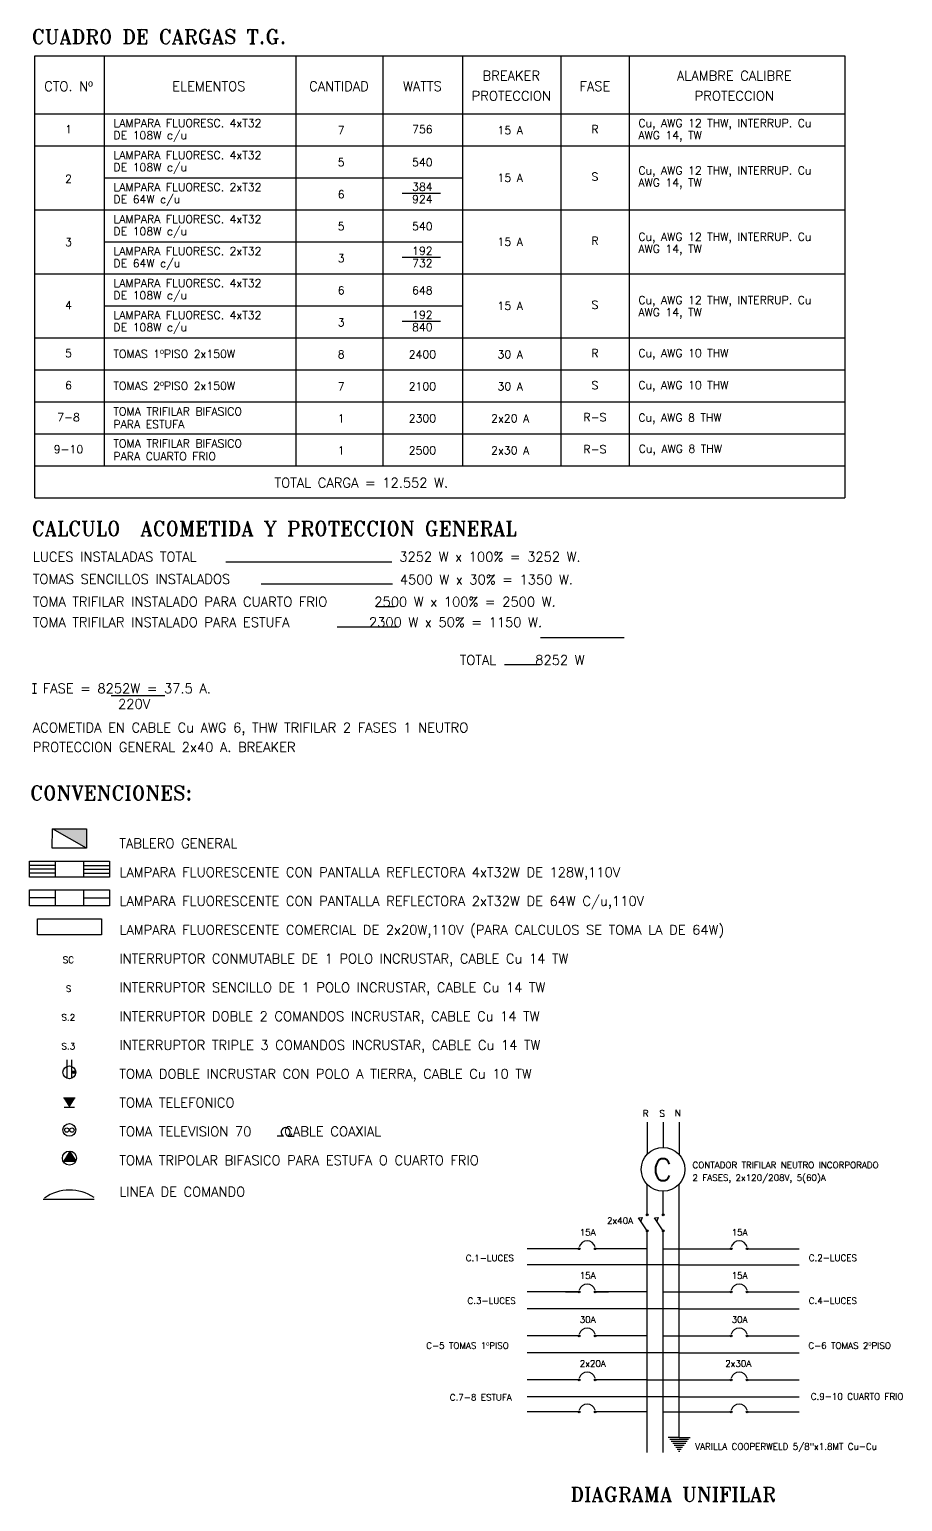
# Model space of a CAD drawing. Extents: x -54.8 to -23.8, y -46.1 to -27.7.
# Drawn here: x -34.68 to -23.76, y -46.1 to -27.7 of the extents above; entities that cross this region are included whole.
import ezdxf
from ezdxf.enums import TextEntityAlignment as Align

# ---------------------------------------------------------------- set-up
doc = ezdxf.new("R2010")
doc.units = 0
doc.header["$MEASUREMENT"] = 0
for name, color, linetype in [('CARGAS-DIAGRAMA-CONVENC', 2, 'CONTINUOUS'), ('ELEMENTOS-ELEC', 2, 'CONTINUOUS'), ('TITULOS', 3, 'CONTINUOUS'), ('TUBERIA', 30, 'CONTINUOUS')]:
    doc.layers.add(name, color=color, linetype=linetype)
doc.styles.add('ROMANS', font='romans.shx', dxfattribs={"height": 0.08})
doc.styles.add('ROMANT', font='romant.shx', dxfattribs={"height": 0.15})

msp = doc.modelspace()

# ---------------------------------------------------------------- hatches: boundary and pattern name
at = {"layer": 'CARGAS-DIAGRAMA-CONVENC'}
for points in [[(-26.943, -42.52, 1), (-26.965, -42.52, 1)], [(-26.743, -42.52, 1), (-26.765, -42.52, 1)], [(-26.943, -42.72, 1), (-26.965, -42.72, 1)], [(-26.743, -42.72, 1), (-26.765, -42.72, 1)], [(-27.793, -42.944, 1), (-27.815, -42.944, 1)], [(-27.593, -42.944, 1), (-27.615, -42.944, 1)], [(-25.893, -42.944, 1), (-25.915, -42.944, 1)], [(-25.693, -42.944, 1), (-25.715, -42.944, 1)], [(-27.793, -43.484, 1), (-27.815, -43.484, 1)], [(-27.593, -43.484, 1), (-27.615, -43.484, 1)], [(-25.893, -43.484, 1), (-25.915, -43.484, 1)], [(-25.693, -43.484, 1), (-25.715, -43.484, 1)], [(-27.793, -44.034, 1), (-27.815, -44.034, 1)], [(-27.593, -44.034, 1), (-27.615, -44.034, 1)], [(-25.893, -44.034, 1), (-25.915, -44.034, 1)], [(-25.693, -44.034, 1), (-25.715, -44.034, 1)], [(-27.793, -44.584, 1), (-27.815, -44.584, 1)], [(-27.593, -44.584, 1), (-27.615, -44.584, 1)], [(-25.893, -44.584, 1), (-25.915, -44.584, 1)], [(-25.693, -44.584, 1), (-25.715, -44.584, 1)], [(-27.793, -44.984, 1), (-27.815, -44.984, 1)], [(-27.593, -44.984, 1), (-27.615, -44.984, 1)], [(-25.893, -44.984, 1), (-25.915, -44.984, 1)], [(-25.693, -44.984, 1), (-25.715, -44.984, 1)]]:
    msp.add_hatch(color=256, dxfattribs=at).paths.add_polyline_path(points)
at = {"layer": 'ELEMENTOS-ELEC'}
for points in [[(-34.394, -37.696), (-33.967, -37.939), (-33.967, -37.697)], [(-34.109, -40.738, 1.000001), (-34.144, -40.738, 1.000001)], [(-34.181, -41.179), (-34.109, -41.064), (-34.253, -41.064)], [(-34.26, -41.85), (-34.181, -41.723), (-34.102, -41.851)]]:
    msp.add_hatch(color=256, dxfattribs=at).paths.add_polyline_path(points)

# ---------------------------------------------------------------- linework, layer by layer
at = {"layer": 'CARGAS-DIAGRAMA-CONVENC', "color": 4}
for p, q in [((-34.615, -33.557), (-34.615, -28.034)), ((-34.615, -28.034), (-30.262, -28.034)), ((-30.262, -28.034), (-24.481, -28.034)), ((-24.481, -28.034), (-24.481, -32.357)), ((-34.615, -33.557), (-24.481, -33.557)), ((-26.954, -41.364), (-26.954, -41.764)), ((-26.754, -41.364), (-26.754, -41.679)), ((-26.954, -42.52), (-26.954, -42.139)), ((-26.754, -42.52), (-26.754, -42.224)), ((-33.871, -42.328), (-34.507, -42.328)), ((-26.954, -45.492), (-26.954, -42.72)), ((-26.754, -45.492), (-26.754, -42.72)), ((-27.804, -42.944), (-28.454, -42.944)), ((-26.954, -42.944), (-27.604, -42.944)), ((-26.754, -42.944), (-25.904, -42.944)), ((-25.704, -42.944), (-25.054, -42.944)), ((-27.804, -43.484), (-28.454, -43.484)), ((-27.615, -43.484), (-27.439, -43.484)), ((-26.954, -43.484), (-27.604, -43.484)), ((-26.754, -43.484), (-25.904, -43.484)), ((-25.704, -43.484), (-25.054, -43.484)), ((-27.804, -44.034), (-28.454, -44.034)), ((-26.954, -44.034), (-27.604, -44.034)), ((-26.754, -44.034), (-25.904, -44.034)), ((-25.704, -44.034), (-25.054, -44.034)), ((-27.804, -44.584), (-28.454, -44.584)), ((-26.954, -44.584), (-27.604, -44.584)), ((-26.954, -44.584), (-25.904, -44.584)), ((-25.704, -44.584), (-25.054, -44.584)), ((-27.804, -44.984), (-28.454, -44.984)), ((-26.954, -44.984), (-27.604, -44.984)), ((-26.754, -44.984), (-25.904, -44.984)), ((-25.704, -44.984), (-25.054, -44.984))]:
    msp.add_line(p, q, dxfattribs=at)
at = {"layer": 'CARGAS-DIAGRAMA-CONVENC'}
for p, q in [((-33.746, -28.034), (-33.746, -33.157)), ((-31.349, -28.034), (-31.349, -33.157)), ((-30.262, -28.034), (-30.262, -33.157)), ((-29.262, -33.157), (-29.262, -28.034)), ((-28.031, -33.157), (-28.031, -28.034)), ((-27.181, -28.034), (-27.181, -33.157)), ((-34.615, -28.757), (-30.262, -28.757)), ((-30.262, -28.757), (-24.481, -28.757)), ((-34.615, -29.157), (-30.262, -29.157)), ((-30.262, -29.157), (-24.481, -29.157)), ((-33.746, -29.557), (-29.262, -29.557)), ((-30.02, -29.749), (-29.54, -29.749)), ((-34.615, -29.957), (-30.262, -29.957)), ((-30.262, -29.957), (-24.481, -29.957)), ((-33.746, -30.357), (-29.262, -30.357)), ((-30.02, -30.549), (-29.54, -30.549)), ((-34.615, -30.757), (-30.262, -30.757)), ((-30.262, -30.757), (-24.481, -30.757)), ((-33.746, -31.157), (-29.262, -31.157)), ((-30.02, -31.349), (-29.54, -31.349)), ((-34.615, -31.557), (-30.262, -31.557)), ((-30.262, -31.557), (-24.481, -31.557)), ((-34.615, -31.957), (-30.262, -31.957)), ((-30.262, -31.957), (-24.481, -31.957)), ((-34.615, -32.357), (-30.262, -32.357)), ((-30.262, -32.357), (-24.481, -32.357)), ((-24.481, -32.357), (-24.481, -33.557)), ((-34.615, -32.757), (-24.481, -32.757)), ((-34.615, -33.157), (-24.481, -33.157)), ((-28.287, -35.305), (-27.241, -35.305)), ((-34.643, -35.88), (-34.594, -35.88)), ((-34.643, -36.001), (-34.591, -36.001)), ((-33.658, -36.028), (-32.989, -36.028)), ((-26.554, -41.364), (-26.554, -41.769)), ((-31.504, -41.538), (-31.584, -41.538)), ((-31.451, -41.538), (-31.371, -41.538)), ((-26.554, -45.302), (-26.554, -42.135)), ((-27.065, -42.558), (-27.019, -42.555)), ((-26.954, -42.72), (-27.065, -42.558)), ((-27.019, -42.555), (-27.036, -42.601)), ((-26.865, -42.558), (-26.819, -42.555)), ((-26.754, -42.72), (-26.865, -42.558)), ((-26.819, -42.555), (-26.836, -42.601)), ((-26.554, -43.144), (-28.454, -43.144)), ((-26.554, -43.144), (-25.054, -43.144)), ((-27.976, -43.484), (-27.793, -43.484)), ((-26.554, -43.694), (-28.454, -43.694)), ((-26.554, -43.694), (-25.054, -43.694)), ((-26.554, -44.244), (-28.454, -44.244)), ((-26.554, -44.244), (-25.054, -44.244)), ((-26.554, -44.794), (-28.454, -44.794)), ((-26.554, -44.794), (-25.054, -44.794)), ((-26.554, -45.302), (-26.691, -45.302)), ((-26.436, -45.327), (-26.672, -45.327)), ((-26.455, -45.352), (-26.654, -45.352)), ((-26.473, -45.377), (-26.635, -45.377)), ((-26.492, -45.402), (-26.616, -45.402)), ((-26.511, -45.427), (-26.598, -45.427)), ((-26.554, -45.302), (-26.418, -45.302)), ((-26.529, -45.452), (-26.579, -45.452)), ((-26.548, -45.477), (-26.561, -45.477))]:
    msp.add_line(p, q, dxfattribs=at)
at = {"layer": 'CARGAS-DIAGRAMA-CONVENC', "color": 6}
for p, q in [((-32.226, -34.359), (-30.148, -34.359)), ((-31.781, -34.632), (-30.141, -34.632)), ((-30.346, -34.918), (-30.113, -34.918)), ((-30.831, -35.171), (-30.065, -35.171)), ((-28.74, -35.643), (-28.289, -35.643))]:
    msp.add_line(p, q, dxfattribs=at)
at = {"layer": 'CARGAS-DIAGRAMA-CONVENC'}
for centre, radius in [((-26.756, -41.952), 0.273), ((-26.954, -42.52), 0.0111), ((-26.754, -42.52), 0.0111), ((-26.954, -42.72), 0.0111), ((-26.754, -42.72), 0.0111), ((-27.804, -42.944), 0.0111), ((-27.604, -42.944), 0.0111), ((-25.904, -42.944), 0.0111), ((-25.704, -42.944), 0.0111), ((-27.804, -43.484), 0.0111), ((-27.604, -43.484), 0.0111), ((-25.904, -43.484), 0.0111), ((-25.704, -43.484), 0.0111), ((-27.804, -44.034), 0.0111), ((-27.604, -44.034), 0.0111), ((-25.904, -44.034), 0.0111), ((-25.704, -44.034), 0.0111), ((-27.804, -44.584), 0.0111), ((-27.604, -44.584), 0.0111), ((-25.904, -44.584), 0.0111), ((-25.704, -44.584), 0.0111), ((-27.804, -44.984), 0.0111), ((-27.604, -44.984), 0.0111), ((-25.904, -44.984), 0.0111), ((-25.704, -44.984), 0.0111)]:
    msp.add_circle(centre, radius, dxfattribs=at)
for centre, radius, start, end in [((-31.477, -41.487), 0.0571, 297.3656, 242.6344), ((-27.705, -42.947), 0.102, 15.2575, 164.7425), ((-25.804, -42.947), 0.102, 15.2575, 164.7425), ((-27.705, -43.487), 0.102, 15.2575, 164.7425), ((-25.804, -43.487), 0.102, 15.2575, 164.7425), ((-27.705, -44.037), 0.102, 15.2575, 164.7425), ((-25.804, -44.037), 0.102, 15.2575, 164.7425), ((-27.705, -44.587), 0.102, 15.2575, 164.7425), ((-25.804, -44.587), 0.102, 15.2575, 164.7425), ((-27.705, -44.987), 0.102, 15.2575, 164.7425), ((-25.804, -44.987), 0.102, 15.2575, 164.7425)]:
    msp.add_arc(centre, radius, start, end, dxfattribs=at)
at = {"layer": 'CARGAS-DIAGRAMA-CONVENC', "color": 6}
msp.add_arc((-34.178, -42.755), 0.544, 55.8019, 125.1789, dxfattribs=at)
at = {"layer": 'ELEMENTOS-ELEC'}
for p, q in [((-33.967, -37.939), (-34.394, -37.696)), ((-34.359, -38.152), (-34.681, -38.152)), ((-34.359, -38.199), (-34.681, -38.199)), ((-34.359, -38.248), (-34.681, -38.248)), ((-34.359, -38.099), (-34.359, -38.299)), ((-34.003, -38.099), (-34.003, -38.299)), ((-34.003, -38.152), (-33.681, -38.152)), ((-34.003, -38.199), (-33.681, -38.199)), ((-34.003, -38.248), (-33.681, -38.248)), ((-34.359, -38.559), (-34.681, -38.559)), ((-34.359, -38.459), (-34.359, -38.659)), ((-34.003, -38.459), (-34.003, -38.659)), ((-34.003, -38.559), (-33.681, -38.559)), ((-34.21, -40.814), (-34.21, -40.584)), ((-34.151, -40.814), (-34.151, -40.584)), ((-34.109, -41.064), (-34.253, -41.064)), ((-34.181, -41.723), (-34.102, -41.851)), ((-34.26, -41.85), (-34.102, -41.851))]:
    msp.add_line(p, q, dxfattribs=at)
for points in [[(-33.967, -37.939), (-34.395, -37.938), (-34.394, -37.696), (-33.967, -37.697)], [(-34.681, -38.099), (-33.681, -38.099), (-33.681, -38.299), (-34.681, -38.299)], [(-34.681, -38.459), (-33.681, -38.459), (-33.681, -38.659), (-34.681, -38.659)], [(-34.581, -38.819), (-33.781, -38.819), (-33.781, -39.019), (-34.581, -39.019)]]:
    msp.add_lwpolyline(points, close=True, dxfattribs=at)
for centre, radius in [((-34.181, -40.739), 0.08), ((-34.126, -40.738), 0.0176), ((-34.181, -41.459), 0.08), ((-34.213, -41.461), 0.0268), ((-34.149, -41.461), 0.0268), ((-34.181, -41.811), 0.088)]:
    msp.add_circle(centre, radius, dxfattribs=at)
at = {"layer": 'TUBERIA'}
msp.add_line((-34.115, -41.179), (-34.247, -41.179), dxfattribs=at)

# ---------------------------------------------------------------- texts
at = {"layer": 'CARGAS-DIAGRAMA-CONVENC', "style": 'ROMANS'}
for s, height, p in [('BREAKER', 0.12, (-28.654, -28.282)), ('ALAMBRE CALIBRE', 0.12, (-25.865, -28.282)), ('CTO. Nº', 0.12, (-34.192, -28.414)), ('ELEMENTOS', 0.12, (-32.437, -28.414)), ('CANTIDAD', 0.12, (-30.81, -28.414)), ('WATTS', 0.12, (-29.766, -28.414)), ('PROTECCION', 0.12, (-28.654, -28.534)), ('FASE', 0.12, (-27.608, -28.414)), ('PROTECCION', 0.12, (-25.865, -28.534)), ('1', 0.1, (-34.192, -28.951)), ('7', 0.1, (-30.781, -28.965)), ('756', 0.1, (-29.766, -28.951)), ('15 A', 0.1, (-28.668, -28.965)), ('R', 0.1, (-27.608, -28.951)), ('5', 0.1, (-30.781, -29.365)), ('540', 0.1, (-29.766, -29.365)), ('2', 0.1, (-34.192, -29.572)), ('384', 0.1, (-29.766, -29.671)), ('15 A', 0.1, (-28.668, -29.558)), ('S', 0.1, (-27.608, -29.544)), ('6', 0.1, (-30.781, -29.765)), ('924', 0.1, (-29.766, -29.825)), ('5', 0.1, (-30.781, -30.165)), ('540', 0.1, (-29.766, -30.165)), ('3', 0.1, (-34.192, -30.362)), ('15 A', 0.1, (-28.668, -30.358)), ('R', 0.1, (-27.608, -30.345)), ('3', 0.1, (-30.781, -30.565)), ('192', 0.1, (-29.766, -30.471)), ('732', 0.1, (-29.766, -30.625)), ('6', 0.1, (-30.781, -30.965)), ('648', 0.1, (-29.766, -30.965)), ('S', 0.1, (-27.608, -31.146)), ('4', 0.1, (-34.192, -31.152)), ('192', 0.1, (-29.766, -31.271)), ('15 A', 0.1, (-28.668, -31.159)), ('3', 0.1, (-30.781, -31.365)), ('840', 0.1, (-29.766, -31.425)), ('5', 0.1, (-34.192, -31.751)), ('8', 0.1, (-30.781, -31.765)), ('2400', 0.1, (-29.766, -31.765)), ('30 A', 0.1, (-28.668, -31.765)), ('R', 0.1, (-27.608, -31.751)), ('6', 0.1, (-34.192, -32.151)), ('7', 0.1, (-30.781, -32.165)), ('2100', 0.1, (-29.766, -32.165)), ('30 A', 0.1, (-28.668, -32.165)), ('S', 0.1, (-27.608, -32.151)), ('7-8', 0.1, (-34.192, -32.551)), ('1', 0.1, (-30.781, -32.565)), ('2300', 0.1, (-29.766, -32.565)), ('2x20 A', 0.1, (-28.668, -32.565)), ('R-S', 0.1, (-27.608, -32.551)), ('9-10', 0.1, (-34.192, -32.951)), ('1', 0.1, (-30.781, -32.965)), ('2500', 0.1, (-29.766, -32.965)), ('2x30 A', 0.1, (-28.668, -32.965)), ('R-S', 0.1, (-27.608, -32.951)), ('TOTAL CARGA = 12.552 W.', 0.12, (-30.53, -33.37)), ('C', 0.27, (-26.763, -41.957))]:
    msp.add_text(s, height=height, dxfattribs=at).set_placement(p, align=Align.MIDDLE)
for s, height, p in [('LAMPARA FLUORESC. 4xT32', 0.1, (-33.63, -28.925)), ('Cu, AWG 12 THW, INTERRUP. Cu', 0.1, (-27.065, -28.925)), ('DE 108W c/u', 0.1, (-33.63, -29.077)), ('AWG 14, TW', 0.1, (-27.065, -29.077)), ('LAMPARA FLUORESC. 4xT32', 0.1, (-33.63, -29.325)), ('DE 108W c/u', 0.1, (-33.63, -29.477)), ('Cu, AWG 12 THW, INTERRUP. Cu', 0.1, (-27.065, -29.517)), ('AWG 14, TW', 0.1, (-27.065, -29.668)), ('LAMPARA FLUORESC. 2xT32', 0.1, (-33.63, -29.725)), ('DE 64W c/u', 0.1, (-33.63, -29.877)), ('LAMPARA FLUORESC. 4xT32', 0.1, (-33.63, -30.125)), ('DE 108W c/u', 0.1, (-33.63, -30.277)), ('Cu, AWG 12 THW, INTERRUP. Cu', 0.1, (-27.065, -30.345)), ('LAMPARA FLUORESC. 2xT32', 0.1, (-33.63, -30.525)), ('AWG 14, TW', 0.1, (-27.065, -30.496)), ('DE 64W c/u', 0.1, (-33.63, -30.677)), ('LAMPARA FLUORESC. 4xT32', 0.1, (-33.63, -30.925)), ('DE 108W c/u', 0.1, (-33.63, -31.077)), ('Cu, AWG 12 THW, INTERRUP. Cu', 0.1, (-27.065, -31.137)), ('LAMPARA FLUORESC. 4xT32', 0.1, (-33.63, -31.325)), ('AWG 14, TW', 0.1, (-27.065, -31.289)), ('DE 108W c/u', 0.1, (-33.63, -31.477)), ('TOMAS 1ºPISO 2x150W', 0.1, (-33.63, -31.809)), ('Cu, AWG 10 THW', 0.1, (-27.065, -31.799)), ('TOMAS 2ºPISO 2x150W', 0.1, (-33.63, -32.209)), ('Cu, AWG 10 THW', 0.1, (-27.065, -32.199)), ('TOMA TRIFILAR BIFASICO', 0.1, (-33.63, -32.529)), ('Cu, AWG 8 THW', 0.1, (-27.065, -32.606)), ('PARA ESTUFA', 0.1, (-33.63, -32.689)), ('TOMA TRIFILAR BIFASICO', 0.1, (-33.63, -32.929)), ('Cu, AWG 8 THW', 0.1, (-27.06, -32.995)), ('PARA CUARTO FRIO', 0.1, (-33.63, -33.089)), ('LUCES INSTALADAS TOTAL     ', 0.12, (-34.638, -34.355)), ('3252 W x 100% = 3252 W.', 0.12, (-30.055, -34.355)), ('TOMAS SENCILLOS INSTALADOS', 0.12, (-34.638, -34.634)), ('4500 W x 30% = 1350 W.', 0.12, (-30.048, -34.64)), ('TOMA TRIFILAR INSTALADO PARA CUARTO FRIO   2500 W x 100% = 2500 W.', 0.12, (-34.638, -34.917)), ('TOMA TRIFILAR INSTALADO PARA ESTUFA        2300 W x 50% = 1150 W.', 0.12, (-34.638, -35.173)), ('TOTAL     8252 W', 0.12, (-29.299, -35.646)), ('I FASE = 8252W = 37.5 A.   ', 0.12, (-34.638, -36)), ('220V', 0.12, (-33.572, -36.194)), ('ACOMETIDA EN CABLE Cu AWG 6, THW TRIFILAR 2 FASES 1 NEUTRO', 0.12, (-34.638, -36.49)), ('PROTECCION GENERAL 2x40 A. BREAKER', 0.12, (-34.638, -36.734)), ('TABLERO GENERAL', 0.12, (-33.556, -37.937)), ('LAMPARA FLUORESCENTE CON PANTALLA REFLECTORA 4xT32W DE 128W,110V', 0.12, (-33.556, -38.298)), ('LAMPARA FLUORESCENTE CON PANTALLA REFLECTORA 2xT32W DE 64W C/u,110V', 0.12, (-33.556, -38.658)), ('LAMPARA FLUORESCENTE COMERCIAL DE 2x20W,110V (PARA CALCULOS SE TOMA LA DE 64W)', 0.12, (-33.556, -39.018)), ('INTERRUPTOR CONMUTABLE DE 1 POLO INCRUSTAR, CABLE Cu 14 TW', 0.12, (-33.556, -39.378)), ('INTERRUPTOR SENCILLO DE 1 POLO INCRUSTAR, CABLE Cu 14 TW', 0.12, (-33.556, -39.738)), ('INTERRUPTOR DOBLE 2 COMANDOS INCRUSTAR, CABLE Cu 14 TW', 0.12, (-33.556, -40.098)), ('INTERRUPTOR TRIPLE 3 COMANDOS INCRUSTAR, CABLE Cu 14 TW', 0.12, (-33.556, -40.458)), ('TOMA DOBLE INCRUSTAR CON POLO A TIERRA, CABLE Cu 10 TW', 0.12, (-33.556, -40.818)), ('TOMA TELEFONICO', 0.12, (-33.556, -41.178)), ('R', 0.08, (-27.009, -41.293)), ('S', 0.08, (-26.802, -41.293)), ('N', 0.08, (-26.609, -41.286)), ('TOMA TELEVISION 70   CABLE COAXIAL', 0.12, (-33.556, -41.538)), ('TOMA TRIPOLAR BIFASICO PARA ESTUFA O CUARTO FRIO', 0.12, (-33.556, -41.898)), ('CONTADOR TRIFILAR NEUTRO INCORPORADO', 0.08, (-26.388, -41.938)), ('2 FASES, 2x120/208V, 5(60)A', 0.08, (-26.388, -42.097)), ('LINEA DE COMANDO', 0.12, (-33.556, -42.291)), ('2x40A', 0.08, (-27.457, -42.633)), ('15A', 0.08, (-27.798, -42.779)), ('15A', 0.08, (-25.898, -42.779)), ('C.1-LUCES', 0.08, (-29.224, -43.1)), ('C.2-LUCES', 0.08, (-24.934, -43.098)), ('15A', 0.08, (-27.798, -43.319)), ('15A', 0.08, (-25.898, -43.319)), ('C.3-LUCES', 0.08, (-29.202, -43.634)), ('C.4-LUCES', 0.08, (-24.934, -43.634)), ('30A', 0.08, (-27.798, -43.869)), ('30A', 0.08, (-25.898, -43.869)), ('C-5 TOMAS 1ºPISO', 0.08, (-29.718, -44.195)), ('C-6 TOMAS 2ºPISO', 0.08, (-24.939, -44.195)), ('2x20A', 0.08, (-27.798, -44.419)), ('2x30A', 0.08, (-25.978, -44.419)), ('C.7-8 ESTUFA', 0.08, (-29.423, -44.842)), ('C.9-10 CUARTO FRIO', 0.08, (-24.909, -44.831)), ('VARILLA COOPERWELD 5/8"x1.8MT Cu-Cu', 0.08, (-26.355, -45.456))]:
    msp.add_text(s, height=height, dxfattribs=at).set_placement(p)
at = {"layer": 'ELEMENTOS-ELEC', "style": 'ROMANS'}
for s, p in [('SC', (-34.264, -39.373)), ('S', (-34.225, -39.733)), ('S.2', (-34.28, -40.093)), ('S.3', (-34.28, -40.453))]:
    msp.add_text(s, height=0.08, dxfattribs=at).set_placement(p)
at = {"layer": 'TITULOS', "style": 'ROMANT'}
for s, p in [('CUADRO DE CARGAS T.G.', (-34.653, -27.884)), ('CALCULO  ACOMETIDA Y PROTECCION GENERAL', (-34.653, -34.032)), ('CONVENCIONES:', (-34.674, -37.337))]:
    msp.add_text(s, height=0.18, dxfattribs=at).set_placement(p)
msp.add_text('DIAGRAMA UNIFILAR', height=0.18, dxfattribs=at).set_placement((-26.63, -46.014), align=Align.MIDDLE)

doc.saveas('drawing.dxf')
